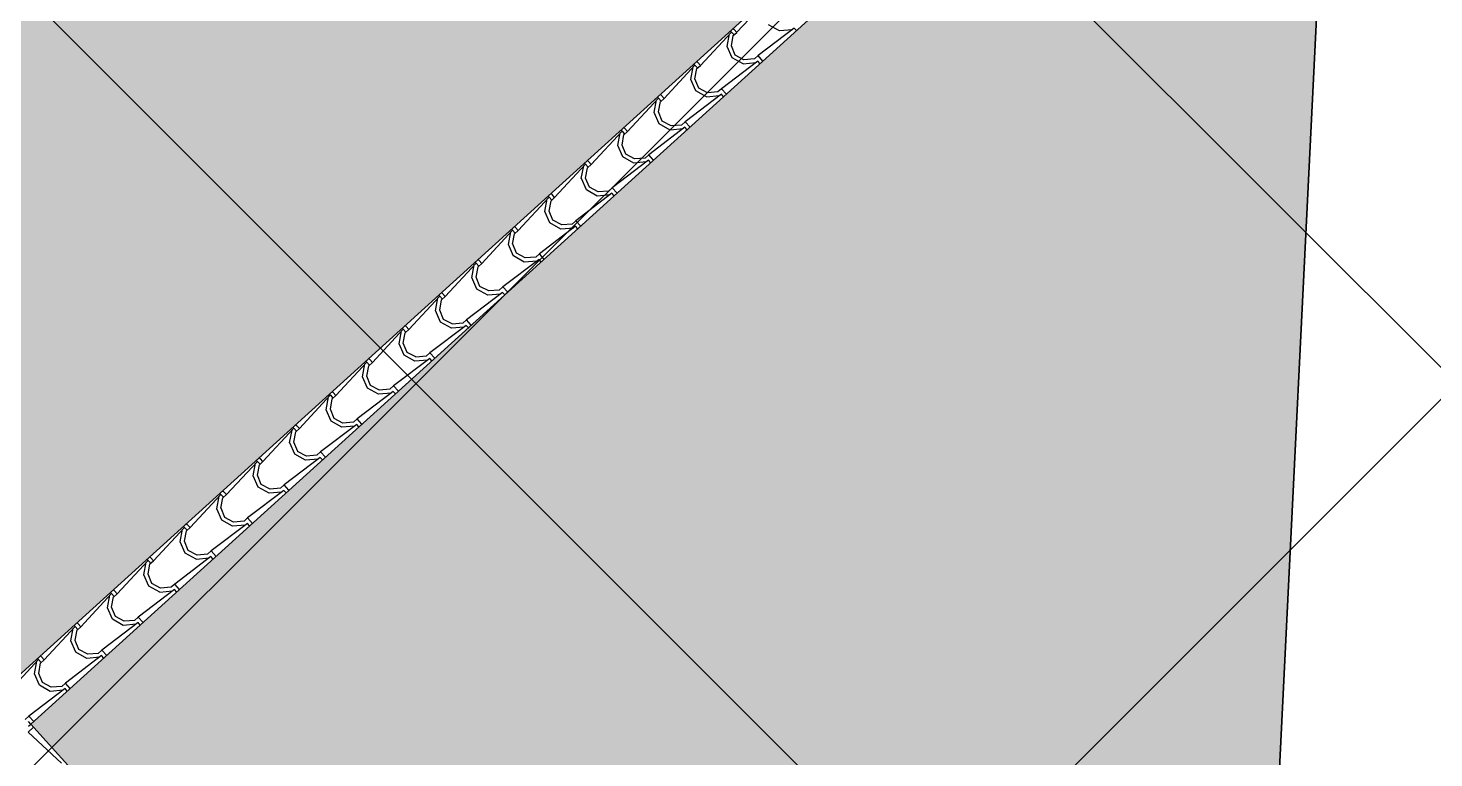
# Model space of a CAD drawing. Header units: millimetres. Extents: x 648844 to 649530, y 1246379 to 1246752.
# Drawn here: x 649241.513 to 649246.288, y 1246557.109 to 1246559.588 of the extents above; entities that cross this region are included whole.
import ezdxf

# ---------------------------------------------------------------- set-up
doc = ezdxf.new("R2010")
doc.units = ezdxf.units.MM
doc.header["$LTSCALE"] = 20
doc.header["$MEASUREMENT"] = 0
doc.layers.get('0').update_dxf_attribs({"linetype": 'CONTINUOUS'})
doc.layers.add('TECHO', color=30, linetype='CONTINUOUS')

# ---------------------------------------------------------------- blocks, each defined once
blk = doc.blocks.new('TEJA45')
at = {"layer": 'TECHO'}
for p, q in [((-4.13327219073485, 0.1265879860060402), (-4.251429700366394, 0.02733553466034166)), ((-4.234016350078214, 0.009917632743814409), (-4.251441876607089, 0.02734315927269293)), ((-4.243468953529117, 0.0004650292929184729), (-4.251441876607082, 0.008437952370883295)), ((-4.251441876607259, -0.0273431592726503), (-4.26325763092089, -0.01552740495902327)), ((-4.243468953529124, -0.0004650292928261024), (-4.251441876607103, -0.008437952370801582)), ((-4.234016350078228, -0.009917632743729143), (-4.251441876607103, -0.02734315927260411)), ((-4.133272190734765, -0.1265879860058945), (-4.251429700366309, -0.027335534660196)), ((-4.327111233059028, -0.1029747646336112), (-4.22785878171333, -0.2211322742651518)), ((-4.220721201728821, -0.133651809418069), (-4.239626424946209, -0.1714621753053152)), ((-4.182936806183335, -0.1147842169047451), (-4.220747172070581, -0.1336894401221329)), ((-4.18038622950089, -0.1291267163455458), (-4.211107266403097, -0.1433056300683049)), ((-4.139300345048618, -0.1205481043353416), (-4.183018701301336, -0.1146401808450186)), ((-4.144961878097952, -0.1337013799378433), (-4.180409087374699, -0.1289751126754695)), ((-4.133284333470982, -0.1455007024089205), (-4.145100087784613, -0.1336849480952935)), ((-4.125311410392847, -0.1186225724290999), (-4.133284333470819, -0.1265954955070754)), ((-4.115858806941951, -0.1280751758799994), (-4.133284333470826, -0.1455007024088779)), ((-4.239812853075087, -0.1713401743580043), (-4.23390492958476, -0.2150585306107189)), ((-4.225434412009413, -0.1740559099816323), (-4.220708144747036, -0.2095031192583825)), ((-4.211077922348551, -0.1433176928592701), (-4.22525683607131, -0.1740387297614774)), ((-4.015114720131677, -0.2447457064787315), (-4.133272229763222, -0.145493255133033)), ((-4.227810367979835, -0.2211215300160916), (-4.231377427570827, -0.22468858960708)), ((-4.227810367979849, -0.2211215300160809), (-4.218357764528946, -0.2116689265651779)), ((-4.218357764528939, -0.2305741334669946), (-4.221924824119924, -0.2341411930579831)), ((-4.220720915391595, -0.2093057757024575), (-4.208905161077965, -0.2211215300160845)), ((-4.208905161078043, -0.2211215300160916), (-4.218357764528946, -0.2305741334669946)), ((-4.208953512586156, -0.2211322352367517), (-4.109701061240457, -0.3392897448682923)), ((-4.064779074935444, -0.2329417467835064), (-4.10258944082269, -0.2518469700008943)), ((-4.021141968615652, -0.2387066798917949), (-4.06486032486837, -0.232798756401472)), ((-4.007153867256584, -0.2367801155653737), (-4.015126790334556, -0.2447530386433456)), ((-4.102563671850049, -0.2518095406659526), (-4.121468895067437, -0.2896199065531988)), ((-4.092921513577991, -0.2614741560508413), (-4.10710042730075, -0.2921951929530486)), ((-4.062229766308533, -0.2472831251156791), (-4.092950803210741, -0.2614620388384381)), ((-4.026805397007173, -0.2518588305523757), (-4.06225260628392, -0.2471325632900019)), ((-4.015126790334705, -0.2636582455451908), (-4.026942544648335, -0.2518424912315638)), ((-3.997701263805688, -0.2462327190162696), (-4.015126790334563, -0.2636582455451446)), ((-3.896957249528668, -0.3629034269514939), (-4.015114759160213, -0.2636509756057954)), ((-4.121654277518559, -0.2894985507918193), (-4.115746354028232, -0.3332169070445339)), ((-4.109652824843586, -0.3392790731523547), (-4.100200221392683, -0.3298264697014517)), ((-4.107276961395293, -0.2922123910696612), (-4.102550694132916, -0.3276596003464114)), ((-4.102563372255318, -0.3274633188387313), (-4.090747617941688, -0.3392790731523583)), ((-4.109652824843572, -0.3392790731523618), (-4.113219884434571, -0.3428461327433574)), ((-4.100200221392676, -0.3487316766032613), (-4.103767280983661, -0.3522987361942498)), ((-4.090747617941773, -0.3392790731523512), (-4.100200221392676, -0.3487316766032542)), ((-4.09079579211361, -0.3392897058395334), (-3.991543340767912, -0.457447215471074)), ((-3.984406141971292, -0.3699672719138363), (-4.003311365188679, -0.4077776378010824)), ((-3.974765104807034, -0.3796306192415919), (-3.988944018529793, -0.4103516561437992)), ((-3.946621343687561, -0.3510992766622749), (-3.984431709574807, -0.3700044998796628)), ((-3.94407330311784, -0.3654395338865797), (-3.974794340020047, -0.3796184476093387)), ((-3.902983592182693, -0.3568652554482519), (-3.946701948435411, -0.3509573319579289)), ((-3.908648915918178, -0.3700162811666665), (-3.944096125194925, -0.3652900139042927)), ((-3.896969247198427, -0.381815788681461), (-3.908785001512058, -0.370000034367834)), ((-3.888996324120313, -0.354937658701644), (-3.896969247198278, -0.3629105817796088)), ((-3.87954372066941, -0.3643902621525434), (-3.896969247198278, -0.3818157886814149)), ((-3.778799778925574, -0.4810611474243274), (-3.896957288557118, -0.3818086960786289)), ((-4.003495701961803, -0.4076569272274284), (-3.997587778471477, -0.451375283480143)), ((-3.989119510780938, -0.4103688721594914), (-3.984393243518561, -0.4458160814362415)), ((-3.991495281707294, -0.457436616288625), (-3.995062341298279, -0.4610036758796134)), ((-3.991495281707302, -0.457436616288625), (-3.982042678256398, -0.4479840128377219)), ((-3.982042678256391, -0.4668892197395316), (-3.985609737847383, -0.47045627933052)), ((-3.984405829119041, -0.4456208619750051), (-3.97259007480541, -0.4574366162886321)), ((-3.972590074805495, -0.457436616288625), (-3.982042678256398, -0.466889219739528)), ((-3.972638071640603, -0.4574471764428409), (-3.873385620294904, -0.5756046860743815)), ((-3.828463612439656, -0.4692568065410221), (-3.866273978326902, -0.4881620297584099)), ((-3.784825215747915, -0.4750238310049539), (-3.828543572000633, -0.4691159075146309)), ((-3.770838780984029, -0.4730952018379142), (-3.778811704062008, -0.4810681249158897)), ((-3.866248612092527, -0.4881250031617235), (-3.885153835309914, -0.5259353690489696)), ((-3.856608696036851, -0.4977870824339909), (-3.87078760975961, -0.5285081193361982)), ((-3.825916839927132, -0.4835959426574767), (-3.856637876829339, -0.4977748563802358)), ((-3.790492434830099, -0.4881737317808401), (-3.825939644106846, -0.4834474645184663)), ((-3.77881170406215, -0.4999733318177313), (-3.790627458375781, -0.4881575775041043)), ((-3.761386177533133, -0.4825478052888172), (-3.778811704062015, -0.4999733318176993)), ((-3.660642308322466, -0.5992188678971608), (-3.77879981795401, -0.4999664165514623)), ((-3.885337126405283, -0.5258153036612399), (-3.879429202914956, -0.5695336599139544)), ((-3.873337738571038, -0.5755941594248988), (-3.863885135120135, -0.5661415559739957)), ((-3.870962060166704, -0.5285253532484191), (-3.866235792904327, -0.5639725625251693)), ((-3.866248285982763, -0.5637784051112789), (-3.854432531669133, -0.5755941594249059)), ((-3.873337738571024, -0.5755941594249059), (-3.876904798162016, -0.5791612190158979)), ((-3.863885135120128, -0.585046762875816), (-3.86745219471112, -0.5886138224668045)), ((-3.854432531669225, -0.575594159424913), (-3.863885135120128, -0.585046762875816)), ((-3.854480351167879, -0.5756046470457967), (-3.755227899822181, -0.6937621566773373)), ((-3.748091082213755, -0.6062827344096036), (-3.766996305431142, -0.6440931002968497)), ((-3.738452287266668, -0.6159435456263971), (-3.752631200989427, -0.6466645825286044)), ((-3.710305881191751, -0.5874143364197764), (-3.748116247078997, -0.6063195596371642)), ((-3.707760376734775, -0.60175235142761), (-3.738481413636983, -0.615931265150369)), ((-3.666666839314047, -0.5931824065615281), (-3.710385195566765, -0.5872744830712051)), ((-3.672335953740216, -0.6063311823952517), (-3.707783163016963, -0.601604915132878)), ((-3.660654160925873, -0.6181308749540015), (-3.672469915239503, -0.6063151206403745)), ((-3.652681237847766, -0.591252744974188), (-3.660654160925738, -0.5992256680521599)), ((-3.64322863439687, -0.6007053484250875), (-3.660654160925738, -0.6181308749539589)), ((-3.542484837719407, -0.7173765883699588), (-3.660642347350951, -0.6181241370242603)), ((-3.76717855084901, -0.643973680093243), (-3.761270627358684, -0.6876920363459575)), ((-3.75280460955247, -0.6466818343373433), (-3.748078342290093, -0.6821290436140934)), ((-3.755180195434754, -0.6937517025611761), (-3.758747255025746, -0.6973187621521681)), ((-3.755180195434768, -0.693751702561169), (-3.745727591983865, -0.684299099110266)), ((-3.745727591983851, -0.7032043060120756), (-3.749294651574843, -0.7067713656030641)), ((-3.748090742846486, -0.6819359482475527), (-3.736274988532855, -0.6937517025611797)), ((-3.736274988532955, -0.693751702561169), (-3.745727591983858, -0.7032043060120721)), ((-3.736322630694985, -0.6937621176489728), (-3.637070179349287, -0.8119196272805134)), ((-3.592148149943888, -0.705571866298552), (-3.629958515831134, -0.7244770895159398)), ((-3.548508462881067, -0.7113409821179886), (-3.592226819133785, -0.7054330586276656)), ((-3.534523694711496, -0.7094102881104618), (-3.54249661778946, -0.7173832111884266)), ((-3.649019975292497, -0.7621320565270508), (-3.64311205180217, -0.8058504127797654)), ((-3.629933552335011, -0.7244404656575156), (-3.648838775552399, -0.7622508315447618)), ((-3.620295878495718, -0.7341000088171477), (-3.634474792218477, -0.7648210457193549)), ((-3.589603913543264, -0.7199087601981269), (-3.620324950445472, -0.7340876739208859)), ((-3.554179472650326, -0.7244886330096598), (-3.589626681927072, -0.719762365747286)), ((-3.542496617789595, -0.7362884180902718), (-3.554312372103226, -0.7244726637766448)), ((-3.525071091260592, -0.7188628915613613), (-3.542496617789467, -0.7362884180902363)), ((-3.424327367116369, -0.8355343088427567), (-3.542484876747913, -0.7362818574970582)), ((-3.637022652298491, -0.8119092456974428), (-3.627570048847588, -0.8024566422465398)), ((-3.634647158938243, -0.764838315426271), (-3.629920891675866, -0.8002855247030212)), ((-3.629933199710209, -0.8000934913838265), (-3.618117445396578, -0.8119092456974535)), ((-3.637022652298477, -0.8119092456974428), (-3.640589711889469, -0.8154763052884348)), ((-3.627570048847581, -0.821361849148353), (-3.631137108438573, -0.8249289087393414)), ((-3.618117445396678, -0.8119092456974499), (-3.627570048847581, -0.821361849148353)), ((-3.618164910222042, -0.8119195882522163), (-3.518912458876343, -0.9300770978837569)), ((-3.51177602245626, -0.8425981969054241), (-3.530681245673648, -0.8804085627926703)), ((-3.502139469724781, -0.8522564720078947), (-3.51631838344754, -0.882977508910102)), ((-3.473990418696012, -0.8237293961773169), (-3.511800784583258, -0.8426346193947047)), ((-3.471447450351725, -0.8380651689686403), (-3.502168487253932, -0.8522440826913993)), ((-3.430350086447213, -0.8294995576745663), (-3.474068442699931, -0.8235916341842433)), ((-3.436022991562247, -0.8426460836238334), (-3.471470200838993, -0.8379198163614596)), ((-3.424339074653318, -0.854445961226542), (-3.436154828966949, -0.842630206912915)), ((-3.416366151575225, -0.827567831246732), (-3.42433907465319, -0.8355407543246969)), ((-3.406913548124322, -0.8370204346976315), (-3.424339074653197, -0.8544459612265065)), ((-3.306169896513211, -0.9536920293156292), (-3.424327406144755, -0.8544395779699308)), ((-3.530861399736224, -0.8802904329590646), (-3.524953476245898, -0.9240087892117792)), ((-3.516489708323888, -0.8829947965161011), (-3.511763441061511, -0.9184420057928513)), ((-3.518865109162206, -0.9300667888337131), (-3.522432168753198, -0.9336338484247051)), ((-3.518865109162221, -0.9300667888337131), (-3.509412505711317, -0.92061418538281)), ((-3.50941250571131, -0.9395193922846232), (-3.512979565302302, -0.9430864518756117)), ((-3.511775656573931, -0.9182510345201003), (-3.499959902260301, -0.9300667888337273)), ((-3.499959902260414, -0.9300667888337202), (-3.509412505711317, -0.9395193922846232)), ((-3.500007189749233, -0.9300770588552822), (-3.400754738403535, -1.048234568486823)), ((-3.355832687448071, -0.9418869260560534), (-3.393643053335317, -0.9607921492734413)), ((-3.312191710013344, -0.9476581332311405), (-3.355910066266063, -0.9417502097408175)), ((-3.298208608438955, -0.9457253743830059), (-3.30618153151692, -0.9536982974609707)), ((-3.412702824179448, -0.9984488093946737), (-3.406794900689121, -1.042167165647388)), ((-3.393618492577495, -0.9607559281533291), (-3.412523715794883, -0.9985662940405753)), ((-3.398332257709647, -1.001151277605036), (-3.39360599044727, -1.036598486881786)), ((-3.383983060954591, -0.9704129352002937), (-3.39816197467735, -1.001133972102501)), ((-3.353290987160214, -0.9562215777391607), (-3.384012024062422, -0.9704004914619198)), ((-3.317866510474161, -0.9608035342380035), (-3.353313719750908, -0.9560772669756297)), ((-3.306181531517041, -0.9726035043628123), (-3.317997285830671, -0.9607877500491853)), ((-3.288756004988052, -0.9551779778339053), (-3.30618153151692, -0.9726035043627768)), ((-3.188012425910209, -1.071849749788395), (-3.306169935541753, -0.9725972984426967)), ((-3.400707566025936, -1.048224331969987), (-3.404274625616935, -1.051791391560982)), ((-3.40070756602595, -1.048224331969987), (-3.391254962575047, -1.038771728519084)), ((-3.393618113437654, -1.036408577656374), (-3.381802359124023, -1.048224331970001)), ((-3.381802359124137, -1.04822433196999), (-3.39125496257504, -1.057676935420893)), ((-3.381849469276574, -1.048234529458174), (-3.282597017930875, -1.166392039089715)), ((-3.391254962575033, -1.057676935420893), (-3.394822022166032, -1.061243995011893)), ((-3.275460962698737, -1.078913659401216), (-3.294366185916125, -1.116724025288462)), ((-3.265826652184032, -1.088569398391872), (-3.280005565906791, -1.119290435294079)), ((-3.237674956200188, -1.060044455934815), (-3.275485322087434, -1.078949679152203)), ((-3.235134523970345, -1.074377986510438), (-3.265855560872552, -1.088556900233197)), ((-3.194033333579469, -1.065816708787722), (-3.237751689832187, -1.059908785297399)), ((-3.199710029384271, -1.078960984852415), (-3.235157238661017, -1.074234717590041)), ((-3.188023988380763, -1.090761047499083), (-3.199839742694394, -1.078945293185456)), ((-3.180051065302678, -1.063882917519276), (-3.188023988380642, -1.071855840597241)), ((-3.170598461851775, -1.073335520970172), (-3.188023988380657, -1.090761047499054)), ((-3.069854955307157, -1.19000747026119), (-3.188012464938701, -1.090755018915491)), ((-3.294544248622685, -1.11660718583029), (-3.288636325132359, -1.160325542083005)), ((-3.280174807095413, -1.119307758693967), (-3.275448539833036, -1.154754967970717)), ((-3.282550022889659, -1.166381875106257), (-3.286117082480651, -1.169948934697253)), ((-3.28255002288968, -1.166381875106261), (-3.273097419438777, -1.156929271655358)), ((-3.27309741943877, -1.175834478557171), (-3.276664479029762, -1.179401538148159)), ((-3.275460570301377, -1.154566120792648), (-3.263644815987746, -1.166381875106275)), ((-3.263644815987867, -1.166381875106268), (-3.27309741943877, -1.175834478557171)), ((-3.263691748803474, -1.166392000061592), (-3.164439297457776, -1.284549509693132)), ((-3.119517224952311, -1.178201985813583), (-3.157327590839557, -1.197107209030971)), ((-3.116978060777157, -1.192534395280195), (-3.147699097679364, -1.206713309002954)), ((-3.075874957146496, -1.183975284344175), (-3.119593313399214, -1.178067360853852)), ((-3.08155354829529, -1.197118435466706), (-3.117000757572036, -1.192392168204332)), ((-3.061893522166407, -1.18204046065555), (-3.069866445244372, -1.190013383733515)), ((-3.052440918715504, -1.191493064106449), (-3.069866445244379, -1.208918590635328)), ((-3.176385673066171, -1.234765562264094), (-3.170477749575845, -1.278483918516809)), ((-3.157303432819972, -1.1970713906491), (-3.17620865603736, -1.234881756536346)), ((-3.162017356481186, -1.237464239782895), (-3.157291089218809, -1.272911449059645)), ((-3.147670243413842, -1.206725861584275), (-3.161849157136601, -1.237446898486482)), ((-3.069866445244486, -1.208918590635353), (-3.081682199558117, -1.197102836321726)), ((-2.951697484704049, -1.308165190734027), (-3.069854994335593, -1.208912739388328)), ((-3.164392479753388, -1.284539418242531), (-3.16795953934438, -1.288106477833523)), ((-3.16439247975341, -1.284539418242531), (-3.154939876302507, -1.275086814791628)), ((-3.157303027165099, -1.272723663928922), (-3.145487272851469, -1.284539418242549)), ((-3.145487272851589, -1.284539418242534), (-3.154939876302493, -1.293992021693438)), ((-3.145534028330822, -1.284549470664484), (-3.046281576985123, -1.402706980296024)), ((-3.154939876302493, -1.293992021693445), (-3.158506935893477, -1.297559081284433)), ((-3.0391459029412, -1.315229121896984), (-3.058051126158588, -1.35303948778423)), ((-3.029513834642891, -1.324882324775018), (-3.04369274836565, -1.355603361677225)), ((-3.001359493704399, -1.296359515692334), (-3.039169859591645, -1.315264738909722)), ((-2.998821597585632, -1.310690804050708), (-3.029542634487839, -1.324869717773467)), ((-2.957716580713537, -1.302133859900632), (-3.001434936966255, -1.296225936410309)), ((-2.963397067206301, -1.315275886081), (-2.998844276483048, -1.310549618818627)), ((-2.951708902108209, -1.327076133771623), (-2.963524656421839, -1.315260379457996)), ((-2.943735979030137, -1.30019800379182), (-2.951708902108109, -1.308170926869789)), ((-2.934283375579234, -1.309650607242723), (-2.951708902108116, -1.327076133771605)), ((-2.833540014100954, -1.426322911206864), (-2.951697523732498, -1.327070459861165)), ((-3.058227097509651, -1.352923938697906), (-3.052319174019324, -1.39664229495062)), ((-3.043859905866945, -1.355620720871823), (-3.039133638604568, -1.391067930148573)), ((-3.046234936617125, -1.402696961378805), (-3.049801996208117, -1.406264020969793)), ((-3.046234936617132, -1.402696961378801), (-3.036782333166229, -1.393244357927898)), ((-3.036782333166229, -1.412149564829722), (-3.040349392757221, -1.415716624420718)), ((-3.039145484028822, -1.390881207065195), (-3.027329729715191, -1.402696961378822)), ((-3.027329729715319, -1.402696961378808), (-3.036782333166222, -1.412149564829711)), ((-3.027376307857871, -1.402706941267724), (-2.928123856512173, -1.520864450899264)), ((-2.883201762456508, -1.414517045571095), (-2.921012128343754, -1.433422268788483)), ((-2.880665134394938, -1.428847212821609), (-2.911386171297146, -1.443026126544368)), ((-2.839558204278752, -1.420292435457334), (-2.883276560531471, -1.414384511967011)), ((-2.845240586117313, -1.433433336695291), (-2.88068779539406, -1.428707069432917)), ((-2.82557843589386, -1.418355546928094), (-2.833551358971832, -1.426328470006062)), ((-2.816125832442957, -1.427808150378997), (-2.833551358971832, -1.445233676907872)), ((-2.94006852195313, -1.471082315131714), (-2.934160598462803, -1.514800671384428)), ((-2.920988373062443, -1.433386853144871), (-2.93989359627983, -1.471197219032117)), ((-2.925702455252711, -1.473777201960754), (-2.920976187990334, -1.509224411237504)), ((-2.911357425872332, -1.4430387879666), (-2.925536339595091, -1.473759824868807)), ((-2.833551358971931, -1.445233676907893), (-2.845367113285562, -1.433417922594266)), ((-2.715382543497938, -1.544480631679626), (-2.833540053129482, -1.445228180333928)), ((-2.928077393480848, -1.520854504515079), (-2.931644453071847, -1.524421564106078)), ((-2.928077393480862, -1.520854504515082), (-2.918624790029959, -1.511401901064179)), ((-2.920987940892545, -1.509038750201469), (-2.909172186578914, -1.520854504515096)), ((-2.909172186579042, -1.520854504515082), (-2.918624790029945, -1.530307107965985)), ((-2.90921858738551, -1.520864411870264), (-2.809966136039812, -1.639021921501804)), ((-2.918624790029945, -1.530307107965989), (-2.922191849620937, -1.533874167556977)), ((-2.802830843183706, -1.551544584392804), (-2.821736066401094, -1.58935495028005)), ((-2.793201017101389, -1.561195251157347), (-2.807379930824148, -1.591916288059554)), ((-2.765044031208639, -1.53267457544986), (-2.802854397095885, -1.551579798667248)), ((-2.762508671203413, -1.547003621592122), (-2.793229708105621, -1.561182535314881)), ((-2.721399827845794, -1.538451011013787), (-2.765118184098512, -1.532543087523464)), ((-2.727084105028339, -1.551590787309578), (-2.762531314305086, -1.546864520047205)), ((-2.715393815835654, -1.563391220044164), (-2.727209570149284, -1.551575465730537)), ((-2.70742089275759, -1.536513090064368), (-2.715393815835554, -1.544486013142333)), ((-2.697968289306687, -1.545965693515264), (-2.715393815835561, -1.563391220044142)), ((-2.597225072894837, -1.662638352152463), (-2.715382582526381, -1.563385900806765)), ((-2.821909946396609, -1.589240691565525), (-2.816002022906282, -1.63295904781824)), ((-2.807545004638243, -1.591933683051483), (-2.802818737375866, -1.627380892328233)), ((-2.809919850344571, -1.639012047651349), (-2.813486909935563, -1.642579107242341)), ((-2.809919850344592, -1.639012047651342), (-2.800467246893689, -1.629559444200439)), ((-2.800467246893675, -1.648464651102259), (-2.80403430648466, -1.652031710693247)), ((-2.802830397756267, -1.627196293337743), (-2.791014643442637, -1.63901204765137)), ((-2.791014643442779, -1.639012047651352), (-2.800467246893682, -1.648464651102255)), ((-2.791060866912552, -1.639021882473511), (-2.691808415566854, -1.757179392105051)), ((-2.684673313304934, -1.669702315640684), (-2.703578536522322, -1.70751268152793)), ((-2.646886299960727, -1.650832105328611), (-2.684696665847973, -1.669737328545999)), ((-2.644352208011057, -1.665160030362259), (-2.675073244913264, -1.679338944085018)), ((-2.603241451412842, -1.656609586570244), (-2.64695980766556, -1.650701663079921)), ((-2.608927623939351, -1.669748237923873), (-2.644374833216098, -1.665021970661499)), ((-2.597236272699377, -1.681548763180434), (-2.609052027013007, -1.669733008866807)), ((-2.589263349621319, -1.654670633200642), (-2.597236272699284, -1.662643556278606)), ((-2.579810746170416, -1.664123236651537), (-2.597236272699291, -1.681548763180416)), ((-2.703751370840337, -1.707399067997532), (-2.69784344735001, -1.751117424250246)), ((-2.689387554024243, -1.710090164138617), (-2.684661286761866, -1.745537373415367)), ((-2.675044608331199, -1.679351714349746), (-2.689223522053958, -1.710072751251953)), ((-2.479067602291742, -1.780796072625296), (-2.597225111923287, -1.681543621279598)), ((-2.6917623072083, -1.757169590787623), (-2.695329366799299, -1.760736650378618)), ((-2.691762307208315, -1.757169590787623), (-2.682309703757412, -1.74771698733672)), ((-2.682309703757404, -1.766622194238533), (-2.685876763348396, -1.770189253829525)), ((-2.68467285461999, -1.745353836474017), (-2.672857100306359, -1.757169590787644)), ((-2.672857100306501, -1.757169590787626), (-2.682309703757404, -1.766622194238529)), ((-2.672903146439751, -1.757179353076573), (-2.573650695094052, -1.875336862708114)), ((-2.566515783426183, -1.787860046888596), (-2.585421006643571, -1.825670412775843)), ((-2.556888199560625, -1.797508177541324), (-2.571067113283384, -1.828229214443532)), ((-2.528728568712808, -1.768989635207362), (-2.566538934600054, -1.78789485842475)), ((-2.526195744820356, -1.783316439133152), (-2.556916781722563, -1.797495352855911)), ((-2.485083074978959, -1.774768162126826), (-2.528801431231678, -1.768860238636503)), ((-2.490771142848558, -1.787905688538405), (-2.526218352125305, -1.783179421276031)), ((-2.479078729563099, -1.799706306316704), (-2.49089448387673, -1.787890552003077)), ((-2.471105806485042, -1.772828176336908), (-2.479078729563014, -1.780801099414884)), ((-2.461653203034139, -1.782280779787811), (-2.479078729563021, -1.799706306316693)), ((-2.360910131688691, -1.898953793098098), (-2.479067641320235, -1.799701341752399)), ((-2.585592795284057, -1.825557444429538), (-2.579684871793731, -1.869275800682253)), ((-2.571230103409881, -1.828246645228447), (-2.566503836147504, -1.863693854505197)), ((-2.57360476407203, -1.8753271339239), (-2.577171823663022, -1.878894193514888)), ((-2.573604764072044, -1.875327133923896), (-2.564152160621141, -1.865874530472993)), ((-2.564152160621134, -1.88477973737481), (-2.567719220212119, -1.888346796965795)), ((-2.566515311483712, -1.863511379610291), (-2.554699557170082, -1.875327133923918)), ((-2.554699557170231, -1.8753271339239), (-2.564152160621134, -1.884779737374803)), ((-2.554745425967099, -1.875336823679472), (-2.4554929746214, -1.993494333311013)), ((-2.448358253547411, -1.906017778136452), (-2.467263476764799, -1.943828144023698)), ((-2.410570837464945, -1.887147165086127), (-2.448381203352191, -1.906052388303515)), ((-2.408039281628007, -1.901472847903293), (-2.438760318530214, -1.915651761626052)), ((-2.366924698544189, -1.892926737683524), (-2.410643054796907, -1.887018814193201)), ((-2.37261466176048, -1.906063139152575), (-2.408061871037226, -1.901336871890202)), ((-2.360921186426822, -1.917863849452974), (-2.372736940740452, -1.906048095139347)), ((-2.352948263348772, -1.890985719473182), (-2.360921186426737, -1.898958642551147)), ((-2.343495659897869, -1.900438322924082), (-2.360921186426744, -1.91786384945296)), ((-2.467434219727544, -1.943715820863346), (-2.461526296237217, -1.987434177116061)), ((-2.453072652795534, -1.946403126318273), (-2.448346385533156, -1.981850335595023)), ((-2.438731790789681, -1.915664640732071), (-2.452910704512441, -1.946385677634279)), ((-2.242752661085596, -2.017111513570935), (-2.36091017071714, -1.917859062225236)), ((-2.455447220935753, -1.993484677060163), (-2.459014280526745, -1.997051736651155)), ((-2.455447220935774, -1.993484677060167), (-2.445994617484871, -1.984032073609264)), ((-2.445994617484857, -2.002937280511077), (-2.449561677075849, -2.006504340102069)), ((-2.448357768347435, -1.981668922746564), (-2.436542014033805, -1.993484677060192)), ((-2.436542014033954, -1.993484677060167), (-2.445994617484857, -2.00293728051107)), ((-2.436587705494148, -1.993494294282709), (-2.337335254148449, -2.111651803914249)), ((-2.292413106217047, -2.005304694964895), (-2.330223472104294, -2.024209918182283)), ((-2.248766322111209, -2.011085313239978), (-2.292484678363927, -2.005177389749655)), ((-2.330200723668653, -2.024175509384364), (-2.349105946886041, -2.06198587527161)), ((-2.320575382019115, -2.03382110392365), (-2.334754295741874, -2.064542140825857)), ((-2.289882818437306, -2.01962925667419), (-2.320603855339513, -2.033808170396949)), ((-2.254458180670589, -2.024220589766987), (-2.289905389947336, -2.019494322504613)), ((-2.242763643290544, -2.036021392589245), (-2.254579397604175, -2.024205638275618)), ((-2.234790720212501, -2.009143262609456), (-2.242763643290466, -2.017116185687421)), ((-2.225338116761598, -2.018595866060352), (-2.242763643290473, -2.03602139258923)), ((-2.124595190482452, -2.135269234043804), (-2.242752700113996, -2.036016782698105)), ((-2.349275644170781, -2.061874197298959), (-2.343367720680455, -2.105592553551674)), ((-2.3349152021813, -2.064559607407208), (-2.330188934918922, -2.100006816683958)), ((-2.330200225211158, -2.099826465882838), (-2.318384470897527, -2.111642220196465)), ((-2.337289677799482, -2.111642220196437), (-2.340856737390475, -2.115209279787429)), ((-2.337289677799497, -2.111642220196437), (-2.327837074348594, -2.102189616745534)), ((-2.327837074348587, -2.121094823647347), (-2.331404133939571, -2.124661883238335)), ((-2.318384470897684, -2.11164222019644), (-2.327837074348587, -2.121094823647343)), ((-2.31842998502119, -2.111651764885952), (-2.219177533675492, -2.229809274517493)), ((-2.212043193789889, -2.142333240632247), (-2.230948417007276, -2.180143606519493)), ((-2.174255374969171, -2.123462224843657), (-2.212065740856417, -2.142367448061044)), ((-2.17172635524495, -2.137785665444323), (-2.202447392147157, -2.151964579167082)), ((-2.13060794567825, -2.129243888796434), (-2.174326301930968, -2.123335965306111)), ((-2.136301699582951, -2.1423780403811), (-2.171748908859698, -2.137651773118726)), ((-2.124606100154267, -2.154178935725515), (-2.136421854467898, -2.142363181411888)), ((-2.116633177076224, -2.12730080574573), (-2.124606100154196, -2.135273728823698)), ((-2.107180573625321, -2.136753409196629), (-2.124606100154203, -2.154178935725511)), ((-2.231117068614253, -2.180032573732767), (-2.225209145123927, -2.223750929985481)), ((-2.216757751567307, -2.182716088494338), (-2.21203148430493, -2.218163297771088)), ((-2.202418973248939, -2.151977567116056), (-2.216597886971698, -2.182698604018263)), ((-2.006437719879479, -2.253426954516531), (-2.124595229511023, -2.154174503170832)), ((-2.219132134663212, -2.229799763332714), (-2.222699194254211, -2.233366822923713)), ((-2.219132134663226, -2.229799763332704), (-2.209679531212323, -2.220347159881801)), ((-2.209679531212316, -2.239252366783628), (-2.213246590803301, -2.242819426374613)), ((-2.21204268207488, -2.217984009019112), (-2.20022692776125, -2.229799763332739)), ((-2.200226927761413, -2.229799763332711), (-2.209679531212316, -2.239252366783614)), ((-2.200272264548389, -2.229809235489022), (-2.10101981320269, -2.347966745120562)), ((-2.056097643721237, -2.241619754722393), (-2.093908009608484, -2.260524977939781)), ((-2.012449569244382, -2.247402464353016), (-2.0561679254971, -2.241494540862693)), ((-2.093885663911145, -2.260490971880152), (-2.112790887128533, -2.298301337767398)), ((-2.084262564478372, -2.270134030307631), (-2.098441478201131, -2.300855067209838)), ((-2.0535698920526, -2.25594207421446), (-2.084290928954807, -2.270120987937219)), ((-2.01814521849397, -2.260535490995387), (-2.053592427770717, -2.255809223733014)), ((-2.00644855701799, -2.272336478861785), (-2.01826431133162, -2.260520724548158)), ((-1.998475633939961, -2.245458348881996), (-2.006448557017933, -2.253431271959968)), ((-1.989023030489065, -2.254910952332899), (-2.00644855701794, -2.272336478861774)), ((-1.888280249276384, -2.371584674989364), (-2.006437758907929, -2.272332223643666)), ((-2.112958493057739, -2.298190950166578), (-2.107050569567413, -2.341909306419293)), ((-2.100974591526956, -2.347957306468981), (-2.091521988076053, -2.338504703018078)), ((-2.098600300952711, -2.300872569585966), (-2.093874033690334, -2.336319778862716)), ((-2.093885138938603, -2.336141552155386), (-2.082069384624972, -2.347957306469013)), ((-2.100974591526949, -2.347957306468984), (-2.104541651117941, -2.351524366059977)), ((-2.091521988076053, -2.357409909919891), (-2.095089047667038, -2.36097696951088)), ((-2.08206938462515, -2.347957306468984), (-2.091521988076053, -2.357409909919888)), ((-2.082114544075594, -2.347966706092084), (-1.982862092729896, -2.466124215723625)), ((-1.975728134032373, -2.378648703128039), (-1.994633357249761, -2.416459069015286)), ((-1.937939912473382, -2.359777284601172), (-1.975750278360628, -2.37868250781856)), ((-1.935413428861892, -2.374098482985353), (-1.9661344657641, -2.388277396708112)), ((-1.894291192809604, -2.365561039909714), (-1.938009549062322, -2.359653116419391)), ((-1.899988737404087, -2.378692941609803), (-1.935435946680833, -2.373966674347429)), ((-1.888291013881712, -2.390494021998055), (-1.900106768195343, -2.378678267684428)), ((-1.880318090803684, -2.36361589201827), (-1.888291013881656, -2.371588815096242)), ((-1.870865487352781, -2.37306849546917), (-1.888291013881656, -2.390494021998048)), ((-1.994799917501467, -2.416349326598581), (-1.988891994011141, -2.460067682851296)), ((-1.980442850338477, -2.419029050674897), (-1.9757165830761, -2.454476259951647)), ((-1.966106155707806, -2.388290493499209), (-1.980285069430565, -2.419011530401416)), ((-1.770122778673276, -2.489742395462201), (-1.88828028830482, -2.390489944116503)), ((-1.982817048390672, -2.466114849605258), (-1.986384107981671, -2.469681909196254)), ((-1.982817048390686, -2.466114849605255), (-1.973364444939783, -2.456662246154352)), ((-1.973364444939769, -2.475567453056165), (-1.976931504530761, -2.479134512647157)), ((-1.975727595802326, -2.45429909529166), (-1.963911841488695, -2.466114849605287)), ((-1.963911841488866, -2.466114849605262), (-1.973364444939769, -2.475567453056165)), ((-1.963956823602786, -2.466124176695153), (-1.864704372257087, -2.584281686326694)), ((-1.81978218122547, -2.477934814479919), (-1.857592547112716, -2.496840037697307)), ((-1.776132816376645, -2.483719615466171), (-1.819851172629363, -2.477811691975848)), ((-1.762160547667406, -2.481773435154544), (-1.770133470745378, -2.489746358232519))]:
    blk.add_line(p, q, dxfattribs=at)

msp = doc.modelspace()

# ---------------------------------------------------------------- hatches: boundary and pattern name
h = msp.add_hatch()
h.set_pattern_fill('ANSI37', color=4, scale=20, style=0)
h.set_pattern_definition([(45, (-526.4316489867633, -3378.367883687839), (-1.767766952966369, 1.767766952966369), []), (135, (-526.4316489867633, -3378.367883687839), (-1.767766952966369, -1.767766952966369), [])])
h.paths.add_polyline_path([(649227.1070225898, 1246567.94119936), (649231.6771613231, 1246532.207660218), (649229.0601248409, 1246515.25948995), (649314.6874600542, 1246516.703207979), (649306.9879679593, 1246570.059864507)])
h.paths.add_polyline_path([(649257.7023071024, 1246528.978252781), (649287.2058541841, 1246528.978252781), (649287.2058541841, 1246534.492441051), (649257.7023071024, 1246534.492441051)], flags=24)
at = {"layer": 'TECHO'}
h = msp.add_hatch(dxfattribs=at)
h.set_pattern_fill('SPANTILE', color=9, scale=0.2049999999999999, angle=123.892638268908, style=0, pattern_type=2)
h.set_pattern_definition([(82.20708539586276, (649185.4514817436, 1246578.495234758), (-0.3259153697963706, -2.446917346713686), [0.1893117599999998, -4.543480804999995]), (177.1767853958629, (649185.4771512282, 1246578.682798074), (-0.1946540209478584, 0.2148483468142836), [0.01639999999999999, -0.1885999999999999]), (357.1767853958627, (649185.2732078175, 1246578.709275331), (0.1946540209478583, -0.2148483468142837), [0.05739999999999983, -0.1475999999999993]), (267.1767853958628, (649185.3305381489, 1246578.706448126), (-0.2148483468142836, -0.1946540209478583), [0.02049999999999991, -0.1844999999999993]), (87.17678539586272, (649185.4605691903, 1246578.679510823), (0.2148483468142836, 0.1946540209478583), [0.02049999999999999, -0.1844999999999999]), (357.1767853958627, (649185.4615789065, 1246578.699985941), (0.1946540209478583, -0.2148483468142837), [0.01639999999999992, -0.1885999999999993]), (357.1767853958627, (649185.2724000446, 1246578.692895237), (0.1946540209478583, -0.2148483468142837), [0.04099999999999984, -0.1639999999999994]), (272.1464853958628, (649185.313350281, 1246578.690875804), (0.08358343816457736, -2.467111497030979), [0.1893117599999994, -4.54348080499998]), (304.4806853958628, (649185.3128454231, 1246578.680638245), (-2.490110623065564, 3.612035301011281), [0.05412163999999996, -5.358033749999995]), (338.7418853958628, (649185.3434852081, 1246578.63602495), (0.3994053099352731, -0.2249451871936113), [0.0518613099999999, -0.5964054749999982]), (15.61168539586286, (649185.391817719, 1246578.617221536), (-0.4195996035558575, -0.1845565266844489), [0.05186130999999999, -0.5964054749999997]), (49.87288539586272, (649185.4417657764, 1246578.631178312), (2.833414379715958, 3.349509349692053), [0.05412163999999995, -5.358033749999993]), (336.9518853958627, (649185.3544295689, 1246578.649852675), (-2.211873726662235, 0.9300752068906732), [0.04150942499999982, -4.109424259999978]), (17.40168539586282, (649185.3926254921, 1246578.633601631), (2.292651198459713, 0.7079376776049203), [0.04150942499999997, -4.109424259999996]), (49.77138539586275, (649185.4322350186, 1246578.646015753), (2.178776918669865, 2.560792117824365), [0.04387184499999998, -4.343319624999997]), (304.5821853958628, (649185.3295284326, 1246578.685973007), (-1.916250834570984, 2.762735577474969), [0.04387184499999996, -4.343319624999995])])
h.paths.add_polyline_path([(649238.4543107909, 1246557.44923298), (649234.3950623054, 1246561.929607042), (649245.8689870182, 1246561.363778385), (649241.3886129569, 1246557.304529899)])
h = msp.add_hatch(dxfattribs=at)
h.set_pattern_fill('SPANTILE', color=9, scale=0.2049999999999999, angle=393.8926382689082, style=0, pattern_type=2)
h.set_pattern_definition([(2.146485395862789, (649296.2079808938, 1246573.42743296), (-2.46711149703098, -0.08358343816457514), [0.1893117599999999, -4.543480804999998]), (267.1767853958628, (649296.3971597564, 1246573.434523664), (0.1946540209478583, -0.2148483468142837), [0.01639999999999991, -0.1885999999999993]), (87.17678539586272, (649296.4034426878, 1246573.228964708), (-0.1946540209478583, 0.2148483468142837), [0.05739999999999997, -0.1475999999999999]), (177.1767853958629, (649296.406269893, 1246573.286295038), (-0.2148483468142836, -0.1946540209478582), [0.02049999999999999, -0.1844999999999999]), (357.1767853958627, (649296.3922569596, 1246573.418345513), (0.2148483468142837, 0.1946540209478582), [0.02049999999999992, -0.1844999999999993]), (87.17678539586272, (649296.4127320778, 1246573.417335796), (-0.1946540209478583, 0.2148483468142837), [0.01639999999999998, -0.1885999999999999]), (87.17678539586272, (649296.3870625927, 1246573.22977248), (-0.1946540209478583, 0.2148483468142837), [0.04099999999999997, -0.1639999999999999]), (172.2070853958628, (649296.3890820255, 1246573.270722717), (-2.446917346713685, 0.325915369796373), [0.1893117599999992, -4.543480804999978]), (139.8728853958629, (649296.3788444663, 1246573.271227575), (3.349509349692053, -2.833414379715956), [0.05412163999999995, -5.358033749999993]), (105.6116853958626, (649296.337462264, 1246573.306108169), (-0.1845565266844487, 0.4195996035558575), [0.05186130999999988, -0.5964054749999979]), (68.74188539586271, (649296.3235054882, 1246573.356056226), (-0.2249451871936116, -0.399405309935273), [0.05186130999999986, -0.5964054749999976]), (34.48068539586291, (649296.342308902, 1246573.404388737), (3.612035301011281, 2.490110623065563), [0.05412163999999997, -5.358033749999996]), (107.4016853958627, (649296.3522997054, 1246573.315638927), (0.7079376776049204, -2.292651198459713), [0.04150942499999984, -4.10942425999998]), (66.95188539586272, (649296.3398855834, 1246573.355248453), (0.9300752068906738, 2.211873726662234), [0.04150942499999996, -4.109424259999995]), (34.58218539586276, (649296.3561366266, 1246573.393444377), (2.76273557747497, 1.916250834570982), [0.04387184499999994, -4.343319624999991]), (139.7713853958628, (649296.3857947751, 1246573.287304755), (2.560792117824364, -2.178776918669866), [0.04387184499999999, -4.343319624999998])])
h.paths.add_polyline_path([(649245.5516347792, 1246552.775050956), (649241.5218844654, 1246557.222866566), (649245.9697000759, 1246561.252616881)])

# ---------------------------------------------------------------- linework, layer by layer
at = {"color": 9}
msp.add_lwpolyline([(649245.5464105546, 1246552.669113673), (649245.9749243001, 1246561.358554162), (649234.2891250248, 1246561.934831267), (649233.8606112797, 1246553.245390778), (649245.5464105555, 1246552.669113673)], dxfattribs=at)
at = {"layer": 'TECHO', "color": 9}
for p, q in [((649241.3886129569, 1246557.304529899), (649245.8689870182, 1246561.363778385)), ((649245.9749243, 1246561.35855416), (649245.5464105546, 1246552.669113673)), ((649245.5464105555, 1246552.669113675), (649245.9749242992, 1246561.358554162)), ((649241.5218844654, 1246557.222866566), (649245.9697000759, 1246561.252616881)), ((649241.5218844654, 1246557.222866566), (649245.5516347792, 1246552.775050956))]:
    msp.add_line(p, q, dxfattribs=at)

# ---------------------------------------------------------------- block references
at = {"color": 9, "xscale": -1, "rotation": 177.1767853991023}
msp.add_blockref('TEJA45', (649245.7606674274, 1246557.013833918), dxfattribs=at)

doc.saveas('drawing.dxf')
